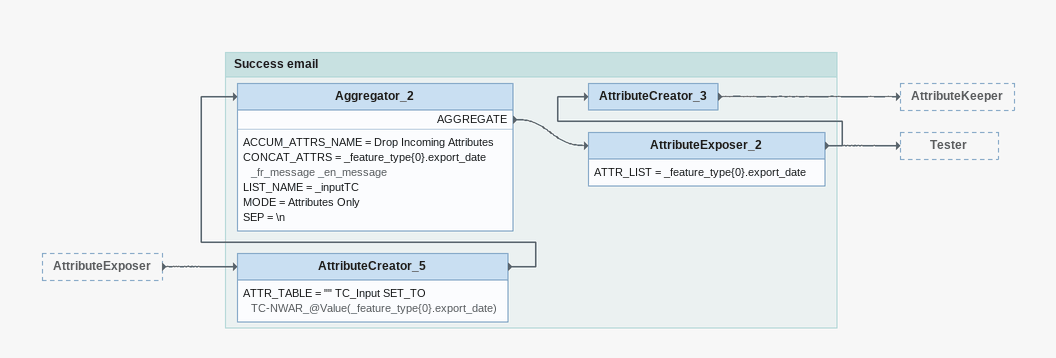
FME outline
AttributeExposer [outside]
    -> AttributeCreator_5

Bookmark: Success email
AttributeCreator_5
    ATTR_TABLE = "" TC_Input SET_TO TC-NWAR_@Value(_feature_type{0}.export_date)
    -> Aggregator_2
Aggregator_2
    ACCUM_ATTRS_NAME = Drop Incoming Attributes
    CONCAT_ATTRS = _feature_type{0}.export_date _fr_message _en_message
    LIST_NAME = _inputTC
    MODE = Attributes Only
    SEP = \n
    AGGREGATE -> AttributeExposer_2
AttributeExposer_2
    ATTR_LIST = _feature_type{0}.export_date
    -> AttributeCreator_3
    -> Tester
AttributeCreator_3
    -> AttributeKeeper
